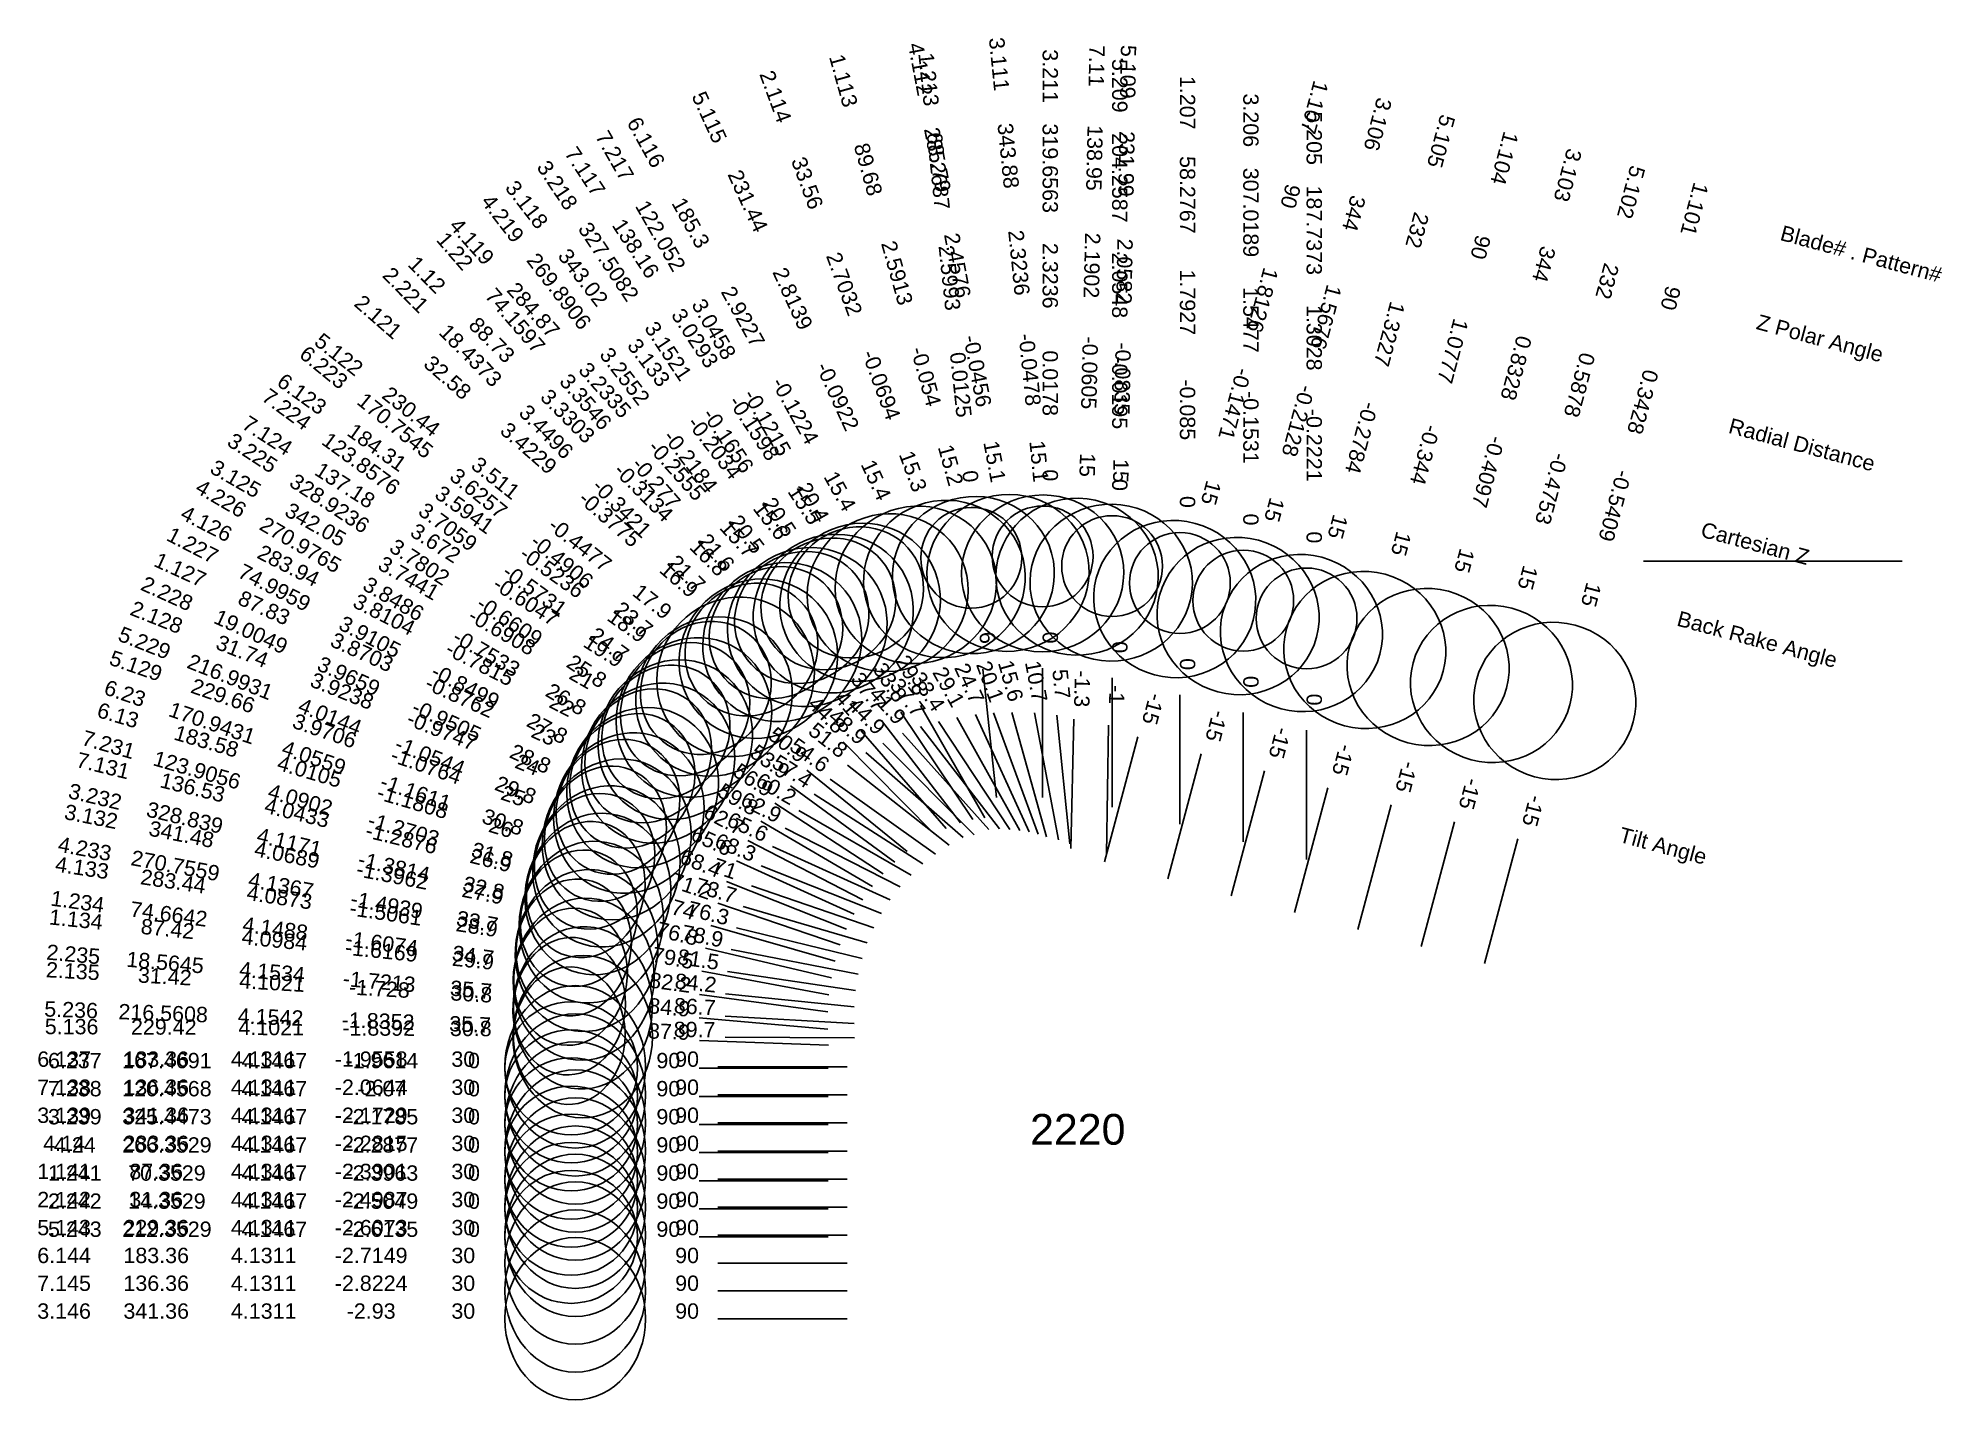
# Model space of a CAD drawing. Header units: inches. Extents: x 29.79 to 37.15, y 14.76 to 20.02.
import ezdxf
from ezdxf.enums import TextEntityAlignment as Align

# ---------------------------------------------------------------- set-up
doc = ezdxf.new("R2010")
doc.units = ezdxf.units.IN
doc.header["$MEASUREMENT"] = 0
for name, color, linetype, true_color in [('Blade_1', 30, 'Continuous', 0xff7f00), ('Blade_2', 7, 'Continuous', 0xcccc00), ('Blade_3', 7, 'Continuous', 0x00cc00), ('Blade_4', 7, 'Continuous', 0x00cccc), ('Blade_5', 7, 'Continuous', 0x0066cc), ('Blade_6', 190, 'Continuous', 0x7f00ff), ('Blade_7', 7, 'Continuous', 0xcc00cc)]:
    doc.layers.add(name, color=color, linetype=linetype, true_color=true_color)
doc.styles.get("Standard").update_dxf_attribs({"font": 'arial.ttf'})

msp = doc.modelspace()

# ---------------------------------------------------------------- linework, layer by layer
msp.add_line((36, 18), (37, 18))
at = {"layer": 'Blade_1'}
for p, q in [((33.4459, 17.5824), (33.4982, 17.0851)), ((34.2073, 17.4825), (34.2073, 16.9825)), ((33.5568, 17.4148), (33.691, 16.9331)), ((32.9754, 17.3428), (33.3032, 16.9652)), ((34.0447, 17.3202), (33.9152, 16.8372)), ((33.059, 17.296), (33.412, 16.9419)), ((34.7796, 17.1233), (34.6501, 16.6403)), ((32.5369, 16.9191), (32.9812, 16.6898)), ((32.6321, 16.8963), (33.0875, 16.69)), ((35.5145, 16.9264), (35.3851, 16.4434)), ((32.35, 16.3244), (32.8454, 16.2566)), ((32.4502, 16.3269), (32.9476, 16.276)), ((32.4204, 15.6099), (32.9204, 15.6099)), ((32.3478, 15.6037), (32.8478, 15.6037))]:
    msp.add_line(p, q, dxfattribs=at)
for centre, major_axis, ratio in [((33.4087, 17.946), (0.3025, 0.0843), 0.965006), ((33.4007, 18.0125), (0.1939, 0.0204), 1), ((34.1874, 17.8529), (0.3033, -0.0813), 0.965926), ((34.2073, 17.915), (0.195, 0), 1), ((32.6697, 17.6866), (0.2224, 0.2217), 0.957471), ((32.6454, 17.723), (0.2009, 0.1744), 0.929899), ((34.9223, 17.656), (0.3033, -0.0813), 0.965926), ((35.6572, 17.4591), (0.3033, -0.0813), 0.965926), ((32.1297, 17.1238), (0.1296, 0.286), 0.920681), ((32.0895, 17.1501), (0.122, 0.2364), 0.884757), ((31.9016, 16.3831), (0.032, 0.3124), 0.867177), ((31.8512, 16.3926), (0.036, 0.2635), 0.821983), ((31.8689, 15.6099), (0, 0.314), 0.866025), ((31.8533, 15.6037), (0, 0.257), 1)]:
    msp.add_ellipse(centre, major_axis=major_axis, ratio=ratio, dxfattribs=at)
at = {"layer": 'Blade_2'}
for p, q in [((33.4868, 17.4129), (33.659, 16.9435)), ((32.9049, 17.3003), (33.2569, 16.9452)), ((32.9927, 17.2599), (33.3694, 16.9312)), ((32.4925, 16.8411), (32.9476, 16.6342)), ((32.5887, 16.8216), (33.0534, 16.637)), ((32.3481, 16.234), (32.8461, 16.1897)), ((32.4485, 16.2406), (32.9477, 16.2121)), ((32.3478, 15.4951), (32.8478, 15.4951)), ((32.4204, 15.5013), (32.9204, 15.5013))]:
    msp.add_line(p, q, dxfattribs=at)
for centre, major_axis, ratio in [((33.2968, 17.9306), (0.2948, 0.1082), 0.964672), ((32.5771, 17.6225), (0.2064, 0.2366), 0.957011), ((32.5504, 17.6579), (0.1889, 0.1873), 0.929453), ((32.0762, 17.0253), (0.116, 0.2918), 0.913741), ((32.0341, 17.0495), (0.1101, 0.2422), 0.87646), ((31.8979, 16.272), (0.0179, 0.3135), 0.858636), ((31.8466, 16.2787), (0.0236, 0.265), 0.812163), ((31.8689, 15.5013), (0, 0.314), 0.866025), ((31.8533, 15.4951), (0, 0.257), 1)]:
    msp.add_ellipse(centre, major_axis=major_axis, ratio=ratio, dxfattribs=at)
at = {"layer": 'Blade_3'}
for p, q in [((33.6764, 17.5853), (33.6764, 17.0853)), ((33.1279, 17.416), (33.406, 17.0004)), ((33.7315, 17.4035), (33.7815, 16.906)), ((34.4523, 17.4144), (34.4523, 16.9144)), ((33.2042, 17.3602), (33.51, 16.9646)), ((34.2897, 17.2545), (34.1602, 16.7715)), ((32.6414, 17.0639), (33.0601, 16.7906)), ((32.7343, 17.0348), (33.168, 16.7859)), ((35.0245, 17.0576), (34.895, 16.5746)), ((32.373, 16.5032), (32.8597, 16.3886)), ((32.4724, 16.498), (32.9631, 16.4022)), ((32.3478, 15.8215), (32.8478, 15.8215)), ((32.4204, 15.8271), (32.9204, 15.8271)), ((32.4204, 15.07), (32.9204, 15.07))]:
    msp.add_line(p, q, dxfattribs=at)
for centre, major_axis, ratio in [((33.6764, 17.9522), (0.3124, 0.0314), 0.965599), ((33.6764, 18.0178), (0.195, 0), 1), ((32.867, 17.7966), (0.2484, 0.192), 0.963027), ((32.8479, 17.8344), (0.2211, 0.1479), 0.936873), ((34.4324, 17.7872), (0.3033, -0.0813), 0.965926), ((34.4523, 17.8469), (0.195, 0), 1), ((35.1672, 17.5903), (0.3033, -0.0813), 0.965926), ((32.2559, 17.3092), (0.1563, 0.2724), 0.933836), ((32.2198, 17.3391), (0.1454, 0.2227), 0.90066), ((31.9311, 16.6038), (0.0602, 0.3082), 0.883606), ((31.8829, 16.6186), (0.061, 0.2589), 0.841004), ((31.8689, 15.8271), (0, 0.314), 0.866025), ((31.8533, 15.8215), (0, 0.257), 1), ((31.8689, 15.07), (0, 0.314), 0.866025)]:
    msp.add_ellipse(centre, major_axis=major_axis, ratio=ratio, dxfattribs=at)
at = {"layer": 'Blade_4'}
for p, q in [((33.0528, 17.3833), (33.3586, 16.9877)), ((33.645, 17.4125), (33.738, 16.9213)), ((33.1346, 17.3338), (33.4683, 16.9615)), ((32.5866, 16.9935), (33.0188, 16.742)), ((32.6806, 16.9674), (33.1258, 16.7398)), ((32.3583, 16.4142), (32.8499, 16.3229)), ((32.4582, 16.4128), (32.9528, 16.3393)), ((32.3478, 15.7123), (32.8478, 15.7123)), ((32.4204, 15.7185), (32.9204, 15.7185))]:
    msp.add_line(p, q, dxfattribs=at)
for centre, major_axis, ratio in [((33.5424, 17.9544), (0.3085, 0.0584), 0.965332), ((32.7665, 17.7445), (0.2338, 0.2096), 0.96258), ((32.7448, 17.7816), (0.2104, 0.1627), 0.936438), ((32.1896, 17.2185), (0.1429, 0.2796), 0.927375), ((32.1514, 17.2467), (0.1338, 0.2299), 0.89282), ((31.9127, 16.4939), (0.0462, 0.3106), 0.875514), ((31.8633, 16.5061), (0.0486, 0.2615), 0.83161), ((31.8689, 15.7185), (0, 0.314), 0.866025), ((31.8533, 15.7123), (0, 0.257), 1)]:
    msp.add_ellipse(centre, major_axis=major_axis, ratio=ratio, dxfattribs=at)
at = {"layer": 'Blade_5'}
for p, q in [((33.9452, 17.548), (33.9452, 17.048)), ((33.4163, 17.4066), (33.625, 16.9523)), ((33.9319, 17.3651), (33.9229, 16.8652)), ((34.6972, 17.3454), (34.6972, 16.8454)), ((32.9221, 17.2109), (33.3148, 16.9014)), ((34.5346, 17.1889), (34.4051, 16.7059)), ((35.2695, 16.992), (35.1401, 16.509)), ((32.4537, 16.7602), (32.9185, 16.576)), ((32.5509, 16.7441), (33.0236, 16.5813)), ((32.349, 16.1464), (32.8486, 16.1282)), ((32.4494, 16.1582), (32.9494, 16.1559)), ((32.4204, 15.3927), (32.9204, 15.3927)), ((32.3478, 15.3865), (32.8478, 15.3865))]:
    msp.add_line(p, q, dxfattribs=at)
for centre, major_axis, ratio in [((33.1861, 17.9078), (0.2853, 0.1311), 0.964295), ((33.9418, 17.9165), (0.3139, -0.0057), 0.965905), ((33.9452, 17.9805), (0.195, 0), 1), ((34.6773, 17.7216), (0.3033, -0.0813), 0.965926), ((34.6972, 17.7779), (0.195, 0), 1), ((32.489, 17.5523), (0.1944, 0.2466), 0.951626), ((35.4122, 17.5247), (0.3033, -0.0813), 0.965926), ((32.0294, 16.9236), (0.1022, 0.2969), 0.90656), ((31.9856, 16.9456), (0.098, 0.2473), 0.867932), ((31.8458, 16.1648), (0.0097, 0.2658), 0.812163), ((31.8979, 16.1608), (0.0015, 0.314), 0.858636), ((31.8689, 15.3927), (0, 0.314), 0.866025), ((31.8533, 15.3865), (0, 0.257), 1)]:
    msp.add_ellipse(centre, major_axis=major_axis, ratio=ratio, dxfattribs=at)
at = {"layer": 'Blade_6'}
for p, q in [((33.3452, 17.3956), (33.5881, 16.9585)), ((32.765, 17.1918), (33.1529, 16.8763)), ((32.8553, 17.1568), (33.2628, 16.867)), ((32.4207, 16.6766), (32.894, 16.5155)), ((32.5187, 16.6641), (32.9985, 16.5235)), ((32.3478, 16.0386), (32.8478, 16.0386)), ((32.4204, 16.0442), (32.9204, 16.0442)), ((32.4204, 15.2851), (32.9204, 15.2851))]:
    msp.add_line(p, q, dxfattribs=at)
for centre, major_axis, ratio in [((33.0773, 17.8776), (0.2745, 0.1525), 0.963902), ((32.4059, 17.4764), (0.182, 0.2559), 0.945967), ((32.3743, 17.5094), (0.1678, 0.2064), 0.915579), ((31.9895, 16.8192), (0.0883, 0.3013), 0.899141), ((31.9441, 16.8389), (0.0857, 0.2518), 0.859178), ((31.8689, 16.0442), (0, 0.314), 0.866025), ((31.8533, 16.0386), (0, 0.257), 1), ((31.8689, 15.2851), (0, 0.314), 0.866025)]:
    msp.add_ellipse(centre, major_axis=major_axis, ratio=ratio, dxfattribs=at)
at = {"layer": 'Blade_7'}
for p, q in [((33.2043, 17.4415), (33.4526, 17.0075)), ((33.2743, 17.3798), (33.5496, 16.9624)), ((33.797, 17.3881), (33.7853, 16.8883)), ((32.701, 17.1303), (33.105, 16.8357)), ((32.7926, 17.0981), (33.2138, 16.8287)), ((32.3937, 16.5908), (32.8743, 16.4529)), ((32.4925, 16.5819), (32.9783, 16.4636)), ((32.3478, 15.93), (32.8478, 15.93)), ((32.4204, 15.9356), (32.9204, 15.9356)), ((32.4204, 15.1776), (32.9204, 15.1776))]:
    msp.add_line(p, q, dxfattribs=at)
for centre, major_axis, ratio in [((32.9707, 17.8402), (0.2621, 0.1729), 0.963478), ((33.8098, 17.9395), (0.3139, -0.0073), 0.965793), ((32.9542, 17.8785), (0.2309, 0.1321), 0.937311), ((32.328, 17.3953), (0.1692, 0.2645), 0.940024), ((32.2941, 17.4269), (0.1567, 0.2149), 0.908237), ((31.9567, 16.7124), (0.0743, 0.3051), 0.891489), ((31.9098, 16.7297), (0.0734, 0.2557), 0.850201), ((31.8689, 15.9356), (0, 0.314), 0.866025), ((31.8533, 15.93), (0, 0.257), 1), ((31.8689, 15.1776), (0, 0.314), 0.866025)]:
    msp.add_ellipse(centre, major_axis=major_axis, ratio=ratio, dxfattribs=at)

# ---------------------------------------------------------------- texts
for s, height, p in [('Blade# . Pattern#', 0.059375, (36.5324, 19.2708)), ('Z Polar Angle', 0.059375, (36.4402, 18.9267)), ('Radial Distance', 0.059375, (36.3326, 18.5252)), ('Cartesian Z', 0.059375, (36.2251, 18.1238)), ('Back Rake Angle', 0.059375, (36.1329, 17.7797)), ('Tilt Angle', 0.05937, (35.9089, 16.9436))]:
    msp.add_text(s, height=height, rotation=345).set_placement(p, align=Align.MIDDLE_LEFT)
msp.add_text('2220', height=0.11875).set_placement((33.8125, 15.8025), align=Align.MIDDLE_CENTER)
at = {"layer": 'Blade_1'}
for s, height, rotation, p in [('1.113', 0.05937, 285.57524, (32.878, 19.8499)), ('1.213', 0.05937, 276, (33.2065, 19.8598)), ('1.207', 0.05937, 270, (34.2073, 19.7725)), ('1.107', 0.05937, 255, (34.699, 19.7621)), ('1.104', 0.05937, 255, (35.4339, 19.5652)), ('89.68', 0.05937, 285.57524, (32.9736, 19.5068)), ('68.2687', 0.05937, 276, (33.2438, 19.5055)), ('58.2767', 0.05937, 270, (34.2073, 19.4162)), ('90', 0.05937, 255, (34.6067, 19.4179)), ('1.101', 0.05937, 255, (36.1688, 19.3683)), ('1.22', 0.05937, 310.95792, (31.3812, 19.1794)), ('2.5913', 0.05937, 285.57524, (33.0852, 19.1064)), ('2.5993', 0.05937, 276, (33.2872, 19.0922)), ('90', 0.05937, 255, (35.3416, 19.221)), ('1.12', 0.05937, 314.90814, (31.2743, 19.0864)), ('1.7927', 0.05937, 270, (34.2073, 19.0006)), ('1.8126', 0.05937, 255, (34.4992, 19.0165)), ('74.1597', 0.05937, 310.95792, (31.6148, 18.9103)), ('90', 0.05937, 255, (36.0766, 19.0241)), ('88.73', 0.05937, 314.90814, (31.5258, 18.8341)), ('1.0777', 0.05937, 255, (35.2341, 18.8196)), ('-0.054', 0.05937, 285.57524, (33.1968, 18.706)), ('0.0125', 0.05937, 276, (33.3307, 18.6788)), ('3.3546', 0.05937, 310.95792, (31.8872, 18.5965)), ('-0.1471', 0.05937, 255, (34.3916, 18.615)), ('0.3428', 0.05937, 255, (35.969, 18.6227)), ('3.3303', 0.05937, 314.90814, (31.8193, 18.5398)), ('-0.085', 0.05937, 270, (34.2073, 18.585)), ('-0.344', 0.05937, 255, (35.1265, 18.4181)), ('15.2', 0.05937, 285.57524, (33.2925, 18.3629)), ('-0.3134', 0.05937, 314.90814, (32.1127, 18.2454)), ('-0.277', 0.05937, 310.95792, (32.1597, 18.2826)), ('0', 0.0594, 276, (33.3679, 18.3245)), ('-0.5409', 0.05937, 255, (35.8614, 18.2212)), ('15', 0.05937, 255, (34.2994, 18.2709)), ('0', 0.0594, 270, (34.2073, 18.2287)), ('1.227', 0.05937, 332.69569, (30.3759, 18.0347)), ('15', 0.05937, 255, (35.0343, 18.074)), ('16.8', 0.05937, 314.90814, (32.3642, 17.9931)), ('21.6', 0.05937, 310.95792, (32.3932, 18.0136)), ('1.127', 0.05937, 335.63244, (30.3293, 17.9393)), ('74.9959', 0.05937, 332.69569, (30.6924, 17.8713)), ('15', 0.05937, 255, (35.7692, 17.8771)), ('87.83', 0.05937, 335.63244, (30.6538, 17.7923)), ('3.9105', 0.05937, 332.69569, (31.0617, 17.6807)), ('3.8703', 0.05937, 335.63244, (31.0324, 17.6208)), ('6', 0.0594, 276, (33.4335, 17.7005)), ('15.6', 0.05937, 285.57524, (33.5249, 17.5291)), ('0', 0.0594, 270, (34.2073, 17.6012)), ('-0.8762', 0.05937, 335.63244, (31.411, 17.4493)), ('-0.8499', 0.05937, 332.69569, (31.431, 17.49)), ('41', 0.05937, 310.95792, (32.8976, 17.4324)), ('44.9', 0.05937, 314.90814, (32.9752, 17.3801)), ('-15', 0.05937, 255, (34.0754, 17.4349)), ('27.8', 0.05937, 332.69569, (31.7476, 17.3266)), ('23', 0.05937, 335.63244, (31.7355, 17.3023)), ('-15', 0.05937, 255, (34.8103, 17.238)), ('-15', 0.05937, 255, (35.5452, 17.0411)), ('62.7', 0.05937, 332.69569, (32.4314, 16.9736)), ('65.6', 0.05937, 335.63244, (32.5239, 16.9452)), ('1.234', 0.05937, 352.21357, (29.9405, 16.6539)), ('1.134', 0.05937, 354.15348, (29.9354, 16.5844)), ('74.6642', 0.05937, 352.21357, (30.2934, 16.6056)), ('87.42', 0.05937, 354.15348, (30.2898, 16.5481)), ('4.0984', 0.05937, 354.15348, (30.7032, 16.5058)), ('4.1488', 0.05937, 352.21357, (30.7052, 16.5493)), ('-1.6169', 0.05937, 354.15348, (31.1167, 16.4635)), ('-1.6074', 0.05937, 352.21357, (31.117, 16.493)), ('29.9', 0.05937, 354.15348, (31.4711, 16.4272)), ('34.7', 0.05937, 352.21357, (31.47, 16.4447)), ('82.2', 0.05937, 352.21357, (32.2324, 16.3405)), ('84.2', 0.05937, 354.15348, (32.3321, 16.339)), ('1.141', 0.05937, 359.99999, (29.8924, 15.6099)), ('1.241', 0.05937, 359.99999, (29.9338, 15.6037)), ('70.3529', 0.05937, 359.99999, (30.29, 15.6037)), ('87.36', 0.05937, 359.99999, (30.2486, 15.6099)), ('4.1311', 0.05937, 359.99999, (30.6643, 15.6099)), ('4.1467', 0.05937, 359.99999, (30.7057, 15.6037)), ('-2.3901', 0.05937, 359.99999, (31.0799, 15.6099)), ('-2.3963', 0.05937, 359.99999, (31.1213, 15.6037)), ('30', 0.05937, 359.99999, (31.4361, 15.6099)), ('0', 0.0594, 359.99999, (31.4775, 15.6037)), ('90', 0.05937, 359.99999, (32.229, 15.6037)), ('90', 0.05937, 359.99999, (32.3016, 15.6099))]:
    msp.add_text(s, height=height, rotation=rotation, dxfattribs=at).set_placement(p, align=Align.CENTER)
at = {"layer": 'Blade_2'}
for s, height, rotation, p in [('2.114', 0.05937, 290.14891, (32.616, 19.7861)), ('33.56', 0.05937, 290.14891, (32.7387, 19.4517)), ('2.7032', 0.05937, 290.14891, (32.8818, 19.0615)), ('2.221', 0.05937, 314.7502, (31.1927, 19.0275)), ('2.121', 0.05937, 318.89627, (31.0878, 18.9219)), ('18.4373', 0.05937, 314.7502, (31.4435, 18.7745)), ('32.58', 0.05937, 318.89627, (31.3562, 18.6877)), ('-0.0694', 0.05937, 290.14891, (33.025, 18.6713)), ('3.4496', 0.05937, 314.7502, (31.7361, 18.4793)), ('3.4229', 0.05937, 318.89627, (31.6694, 18.4144)), ('15.3', 0.05937, 290.14891, (33.1477, 18.3369)), ('-0.3421', 0.05937, 314.7502, (32.0287, 18.1841)), ('-0.3775', 0.05937, 318.89627, (31.9826, 18.1412)), ('16.9', 0.05937, 318.89627, (32.251, 17.907)), ('21.7', 0.05937, 314.7502, (32.2795, 17.9311)), ('2.228', 0.05937, 335.55549, (30.2785, 17.8475)), ('2.128', 0.05937, 338.32667, (30.2394, 17.7552)), ('19.0049', 0.05937, 335.55549, (30.6028, 17.7001)), ('31.74', 0.05937, 338.32667, (30.5705, 17.6237)), ('3.9659', 0.05937, 335.55549, (30.9811, 17.5281)), ('20.1', 0.05937, 290.14891, (33.4459, 17.5243)), ('3.9238', 0.05937, 338.32667, (30.9567, 17.4702)), ('-0.9505', 0.05937, 335.55549, (31.3595, 17.3561)), ('44.8', 0.05937, 314.7502, (32.8213, 17.3847)), ('-0.9747', 0.05937, 338.32667, (31.343, 17.3167)), ('48.9', 0.05937, 318.89627, (32.9032, 17.338)), ('28.8', 0.05937, 335.55549, (31.6838, 17.2087)), ('24', 0.05937, 338.32667, (31.674, 17.1851)), ('65.6', 0.05937, 335.55549, (32.3843, 16.8903)), ('68.3', 0.05937, 338.32667, (32.4783, 16.8655)), ('2.235', 0.05937, 354.91028, (29.9257, 16.4498)), ('2.135', 0.05937, 356.73241, (29.9246, 16.3847)), ('18.5645', 0.05937, 354.91028, (30.2805, 16.4182)), ('31.42', 0.05937, 356.73241, (30.2803, 16.3643)), ('4.1534', 0.05937, 354.91028, (30.6945, 16.3813)), ('4.1021', 0.05937, 356.73241, (30.6952, 16.3407)), ('-1.7213', 0.05937, 354.91028, (31.1085, 16.3444)), ('-1.728', 0.05937, 356.73241, (31.1102, 16.317)), ('35.7', 0.05937, 354.91028, (31.4634, 16.3128)), ('30.8', 0.05937, 356.73241, (31.4658, 16.2967)), ('84.9', 0.05937, 354.91028, (32.2298, 16.2446)), ('86.7', 0.05937, 356.73241, (32.3299, 16.2473)), ('2.142', 0.05937, 359.99999, (29.8924, 15.5013)), ('2.242', 0.05937, 359.99999, (29.9338, 15.4951)), ('14.3529', 0.05937, 359.99999, (30.29, 15.4951)), ('31.36', 0.05937, 359.99999, (30.2486, 15.5013)), ('4.1311', 0.05937, 359.99999, (30.6643, 15.5013)), ('4.1467', 0.05937, 359.99999, (30.7057, 15.4951)), ('-2.4987', 0.05937, 359.99999, (31.0799, 15.5013)), ('-2.5049', 0.05937, 359.99999, (31.1213, 15.4951)), ('30', 0.05937, 359.99999, (31.4361, 15.5013)), ('0', 0.0594, 359.99999, (31.4775, 15.4951)), ('90', 0.05937, 359.99999, (32.229, 15.4951)), ('90', 0.05937, 359.99999, (32.3016, 15.5013))]:
    msp.add_text(s, height=height, rotation=rotation, dxfattribs=at).set_placement(p, align=Align.CENTER)
at = {"layer": 'Blade_3'}
for s, height, rotation, p in [('3.111', 0.05937, 275.73895, (33.4788, 19.9188)), ('3.211', 0.05937, 270, (33.6764, 19.8753)), ('3.206', 0.05937, 270, (34.4523, 19.7044)), ('3.106', 0.05937, 255, (34.944, 19.6964)), ('343.88', 0.05937, 275.73895, (33.5144, 19.5643)), ('319.6563', 0.05937, 270, (33.6764, 19.5191)), ('3.103', 0.05937, 255, (35.6788, 19.4995)), ('3.218', 0.05937, 303.79092, (31.7753, 19.4371)), ('307.0189', 0.05937, 270, (34.4523, 19.3481)), ('3.118', 0.05937, 307.69973, (31.6583, 19.3604)), ('344', 0.05937, 255, (34.8517, 19.3522)), ('327.5082', 0.05937, 303.79092, (31.9735, 19.1411)), ('2.3236', 0.05937, 275.73895, (33.5559, 19.1508)), ('2.3236', 0.05937, 270, (33.6764, 19.1034)), ('344', 0.05937, 255, (35.5865, 19.1553)), ('343.02', 0.05937, 307.69973, (31.8762, 19.0786)), ('1.5477', 0.05937, 270, (34.4523, 18.9325)), ('1.5676', 0.05937, 255, (34.7442, 18.9508)), ('3.1521', 0.05937, 303.79092, (32.2046, 18.7956)), ('3.133', 0.05937, 307.69973, (32.1303, 18.7497)), ('-0.0478', 0.05937, 275.73895, (33.5975, 18.7372)), ('0.8328', 0.05937, 255, (35.479, 18.7539)), ('0.0178', 0.05937, 270, (33.6764, 18.6878)), ('-0.1531', 0.05937, 270, (34.4523, 18.5169)), ('-0.2128', 0.05937, 255, (34.6366, 18.5493)), ('-0.1656', 0.05937, 303.79092, (32.4358, 18.4502)), ('3.225', 0.05937, 326.86428, (30.6049, 18.3933)), ('-0.2034', 0.05937, 307.69973, (32.3845, 18.4208)), ('15.1', 0.05937, 275.73895, (33.6331, 18.3828)), ('-0.4097', 0.05937, 255, (35.3714, 18.3524)), ('3.125', 0.05937, 330.15727, (30.5415, 18.2927)), ('328.9236', 0.05937, 326.86428, (30.9032, 18.1985)), ('0', 0.0594, 270, (33.6764, 18.3316)), ('342.05', 0.05937, 330.15727, (30.8505, 18.1155)), ('15.6', 0.05937, 307.69973, (32.6024, 18.139)), ('20.5', 0.05937, 303.79092, (32.6339, 18.1542)), ('15', 0.05937, 255, (34.5444, 18.2052)), ('0', 0.0594, 270, (34.4523, 18.1606)), ('3.7802', 0.05937, 326.86428, (31.2513, 17.9713)), ('15', 0.05937, 255, (35.2792, 18.0083)), ('3.7441', 0.05937, 330.15727, (31.211, 17.9086)), ('-0.6609', 0.05937, 326.86428, (31.5993, 17.7441)), ('-0.6908', 0.05937, 330.15727, (31.5715, 17.7018)), ('0', 0.0594, 270, (33.6764, 17.7041)), ('25.8', 0.05937, 326.86428, (31.8976, 17.5494)), ('33.8', 0.05937, 303.79092, (33.0619, 17.5146)), ('21', 0.05937, 330.15727, (31.8805, 17.5245)), ('37.7', 0.05937, 307.69973, (33.1316, 17.4542)), ('5.7', 0.05937, 275.73895, (33.7197, 17.5216)), ('0', 0.0594, 270, (34.4523, 17.5331)), ('-15', 0.05937, 255, (34.3204, 17.3692)), ('56.9', 0.05937, 326.86428, (32.542, 17.1288)), ('60.2', 0.05937, 330.15727, (32.6313, 17.0939)), ('-15', 0.05937, 255, (35.0552, 17.1723)), ('3.232', 0.05937, 346.75299, (30.0057, 17.0605)), ('3.132', 0.05937, 348.94402, (29.9913, 16.9828)), ('328.839', 0.05937, 346.75299, (30.3525, 16.9789)), ('341.48', 0.05937, 348.94402, (30.3409, 16.9145)), ('4.1171', 0.05937, 346.75299, (30.757, 16.8836)), ('4.0689', 0.05937, 348.94402, (30.7488, 16.8348)), ('-1.3814', 0.05937, 346.75299, (31.1616, 16.7884)), ('-1.3962', 0.05937, 348.94402, (31.1567, 16.7551)), ('27.9', 0.05937, 348.94402, (31.5064, 16.6868)), ('32.8', 0.05937, 346.75299, (31.5084, 16.7068)), ('76.8', 0.05937, 346.75299, (32.2574, 16.5304)), ('78.9', 0.05937, 348.94402, (32.3558, 16.5208)), ('3.139', 0.05937, 359.99999, (29.8924, 15.8271)), ('3.239', 0.05937, 359.99999, (29.9338, 15.8215)), ('325.4473', 0.05937, 359.99999, (30.29, 15.8215)), ('341.36', 0.05937, 359.99999, (30.2486, 15.8271)), ('4.1311', 0.05937, 359.99999, (30.6643, 15.8271)), ('4.1467', 0.05937, 359.99999, (30.7057, 15.8215)), ('-2.1729', 0.05937, 359.99999, (31.0799, 15.8271)), ('-2.1785', 0.05937, 359.99999, (31.1213, 15.8215)), ('30', 0.05937, 359.99999, (31.4361, 15.8271)), ('0', 0.0594, 359.99999, (31.4775, 15.8215)), ('90', 0.05937, 359.99999, (32.229, 15.8215)), ('90', 0.05937, 359.99999, (32.3016, 15.8271)), ('3.146', 0.05937, 359.99999, (29.8924, 15.07)), ('341.36', 0.05937, 359.99999, (30.2486, 15.07)), ('4.1311', 0.05937, 359.99999, (30.6643, 15.07)), ('-2.93', 0.05937, 359.99999, (31.0799, 15.07)), ('30', 0.05937, 359.99999, (31.4361, 15.07)), ('90', 0.05937, 359.99999, (32.3016, 15.07))]:
    msp.add_text(s, height=height, rotation=rotation, dxfattribs=at).set_placement(p, align=Align.CENTER)
at = {"layer": 'Blade_4'}
for s, height, rotation, p in [('4.112', 0.05937, 280.72213, (33.1747, 19.8964)), ('285.79', 0.05937, 280.72213, (33.241, 19.5464)), ('4.219', 0.05937, 307.71099, (31.5652, 19.3072)), ('4.119', 0.05937, 311.86968, (31.4473, 19.2163)), ('2.4576', 0.05937, 280.72213, (33.3183, 19.138)), ('269.8906', 0.05937, 307.71099, (31.7831, 19.0254)), ('284.87', 0.05937, 311.86968, (31.6851, 18.951)), ('-0.0456', 0.05937, 280.72213, (33.3956, 18.7296)), ('3.2552', 0.05937, 307.71099, (32.0373, 18.6966)), ('3.2335', 0.05937, 311.86968, (31.9625, 18.6415)), ('-0.2184', 0.05937, 307.71099, (32.2915, 18.3678)), ('-0.2555', 0.05937, 311.86968, (32.2399, 18.332)), ('15.1', 0.05937, 280.72213, (33.4619, 18.3796)), ('4.226', 0.05937, 329.8071, (30.4845, 18.2166)), ('4.126', 0.05937, 332.91898, (30.4298, 18.1183)), ('270.9765', 0.05937, 329.8071, (30.7924, 18.0374)), ('15.7', 0.05937, 311.86968, (32.4777, 18.0668)), ('20.5', 0.05937, 307.71099, (32.5094, 18.086)), ('283.94', 0.05937, 332.91898, (30.747, 17.9561)), ('3.8486', 0.05937, 329.8071, (31.1517, 17.8284)), ('3.8104', 0.05937, 332.91898, (31.117, 17.7669)), ('-0.7815', 0.05937, 332.91898, (31.4871, 17.5777)), ('-0.7533', 0.05937, 329.8071, (31.5109, 17.6194)), ('10.7', 0.05937, 280.72213, (33.6229, 17.5292)), ('26.8', 0.05937, 329.8071, (31.8188, 17.4402)), ('37.7', 0.05937, 307.71099, (32.9801, 17.4772)), ('22', 0.05937, 332.91898, (31.8043, 17.4155)), ('41.9', 0.05937, 311.86968, (33.0553, 17.4222)), ('59.8', 0.05937, 329.8071, (32.4839, 17.0532)), ('62.9', 0.05937, 332.91898, (32.5749, 17.0215)), ('4.233', 0.05937, 349.48318, (29.9672, 16.8581)), ('270.7559', 0.05937, 349.48318, (30.3174, 16.7931)), ('4.133', 0.05937, 351.54433, (29.9577, 16.7845)), ('283.44', 0.05937, 351.54433, (30.31, 16.7321)), ('4.1367', 0.05937, 349.48318, (30.7261, 16.7172)), ('4.0873', 0.05937, 351.54433, (30.7212, 16.671)), ('-1.4939', 0.05937, 349.48318, (31.1347, 16.6413)), ('-1.5061', 0.05937, 351.54433, (31.1323, 16.6099)), ('33.7', 0.05937, 349.48318, (31.485, 16.5763)), ('28.9', 0.05937, 351.54433, (31.4846, 16.5575)), ('79.5', 0.05937, 349.48318, (32.2416, 16.4359)), ('81.5', 0.05937, 351.54433, (32.3407, 16.4303)), ('4.14', 0.05937, 359.99999, (29.8924, 15.7185)), ('4.24', 0.05937, 359.99999, (29.9338, 15.7123)), ('266.3529', 0.05937, 359.99999, (30.29, 15.7123)), ('283.36', 0.05937, 359.99999, (30.2486, 15.7185)), ('4.1311', 0.05937, 359.99999, (30.6643, 15.7185)), ('4.1467', 0.05937, 359.99999, (30.7057, 15.7123)), ('-2.2815', 0.05937, 359.99999, (31.0799, 15.7185)), ('-2.2877', 0.05937, 359.99999, (31.1213, 15.7123)), ('30', 0.05937, 359.99999, (31.4361, 15.7185)), ('0', 0.0594, 359.99999, (31.4775, 15.7123)), ('90', 0.05937, 359.99999, (32.229, 15.7123)), ('90', 0.05937, 359.99999, (32.3016, 15.7185))]:
    msp.add_text(s, height=height, rotation=rotation, dxfattribs=at).set_placement(p, align=Align.CENTER)
at = {"layer": 'Blade_5'}
for s, height, rotation, p in [('5.109', 0.05937, 268.96791, (33.9774, 19.8927)), ('5.209', 0.05937, 270, (33.9452, 19.838)), ('5.115', 0.05937, 294.67, (32.3611, 19.7039)), ('5.205', 0.05937, 270, (34.6972, 19.6354)), ('231.99', 0.05937, 268.96791, (33.971, 19.5365)), ('5.105', 0.05937, 255, (35.1889, 19.6308)), ('204.2587', 0.05937, 270, (33.9452, 19.4817)), ('231.44', 0.05937, 294.67, (32.5098, 19.3802)), ('5.102', 0.05937, 255, (35.9238, 19.4339)), ('187.7373', 0.05937, 270, (34.6972, 19.2791)), ('232', 0.05937, 255, (35.0966, 19.2866)), ('2.0582', 0.05937, 268.96791, (33.9635, 19.1209)), ('2.0548', 0.05937, 270, (33.9452, 19.0661)), ('232', 0.05937, 255, (35.8315, 19.0897)), ('2.8139', 0.05937, 294.67, (32.6833, 19.0025)), ('1.3227', 0.05937, 255, (34.9891, 18.8852)), ('1.3028', 0.05937, 270, (34.6972, 18.8635)), ('5.122', 0.05937, 321.75661, (30.9367, 18.7758)), ('-0.0195', 0.05937, 270, (33.9452, 18.6505)), ('-0.0835', 0.05937, 268.96791, (33.956, 18.7054)), ('0.5878', 0.05937, 255, (35.724, 18.6883)), ('-0.0922', 0.05937, 294.67, (32.8568, 18.6248)), ('230.44', 0.05937, 321.75661, (31.2165, 18.5552)), ('-0.2221', 0.05937, 270, (34.6972, 18.4479)), ('-0.2784', 0.05937, 255, (34.8815, 18.4837)), ('-0.4753', 0.05937, 255, (35.6164, 18.2868)), ('3.511', 0.05937, 321.75661, (31.5429, 18.298)), ('15.4', 0.05937, 294.67, (33.0055, 18.3011)), ('15', 0.05937, 268.96791, (33.9496, 18.3492)), ('0', 0.0594, 270, (33.9452, 18.2942)), ('-0.4477', 0.05937, 321.75661, (31.8693, 18.0407)), ('15', 0.05937, 255, (34.7893, 18.1396)), ('0', 0.0594, 270, (34.6972, 18.0916)), ('15', 0.05937, 255, (35.5242, 17.9427)), ('17.9', 0.05937, 321.75661, (32.1491, 17.8202)), ('5.229', 0.05937, 338.38906, (30.1926, 17.6559)), ('0', 0.0594, 270, (33.9452, 17.6667)), ('5.129', 0.05937, 341.00353, (30.1605, 17.567)), ('216.9931', 0.05937, 338.38906, (30.5239, 17.5247)), ('24.7', 0.05937, 294.67, (33.3667, 17.5145)), ('229.66', 0.05937, 341.00353, (30.4974, 17.451)), ('4.0144', 0.05937, 338.38906, (30.9103, 17.3716)), ('-1', 0.05937, 268.96791, (33.934, 17.4838)), ('0', 0.0594, 270, (34.6972, 17.4641)), ('3.9706', 0.05937, 341.00353, (30.8904, 17.3157)), ('51.8', 0.05937, 321.75661, (32.8289, 17.2844)), ('-1.0544', 0.05937, 338.38906, (31.2967, 17.2185)), ('-15', 0.05937, 255, (34.5653, 17.3036)), ('-1.0764', 0.05937, 341.00353, (31.2834, 17.1804)), ('29.8', 0.05937, 338.38906, (31.6279, 17.0873)), ('-15', 0.05937, 255, (35.3002, 17.1067)), ('25', 0.05937, 341.00353, (31.6202, 17.0645)), ('68.4', 0.05937, 338.38906, (32.3433, 16.8039)), ('71', 0.05937, 341.00353, (32.4386, 16.7827)), ('5.236', 0.05937, 357.91028, (29.9186, 16.2351)), ('216.5608', 0.05937, 357.91028, (30.2746, 16.2221)), ('5.136', 0.05937, 359.73241, (29.9214, 16.17)), ('229.42', 0.05937, 359.73241, (30.2777, 16.1684)), ('4.1542', 0.05937, 357.91028, (30.6899, 16.207)), ('4.1021', 0.05937, 359.73241, (30.6933, 16.1664)), ('-1.8352', 0.05937, 357.91028, (31.1053, 16.1918)), ('-1.8392', 0.05937, 359.73241, (31.1089, 16.1645)), ('35.7', 0.05937, 357.91028, (31.4613, 16.1788)), ('30.8', 0.05937, 359.73241, (31.4651, 16.1628)), ('87.9', 0.05937, 357.91028, (32.2303, 16.1508)), ('89.7', 0.05937, 359.73241, (32.3306, 16.1588)), ('5.143', 0.05937, 359.99999, (29.8924, 15.3927)), ('5.243', 0.05937, 359.99999, (29.9338, 15.3865)), ('212.3529', 0.05937, 359.99999, (30.29, 15.3865)), ('229.36', 0.05937, 359.99999, (30.2486, 15.3927)), ('4.1311', 0.05937, 359.99999, (30.6643, 15.3927)), ('4.1467', 0.05937, 359.99999, (30.7057, 15.3865)), ('-2.6073', 0.05937, 359.99999, (31.0799, 15.3927)), ('-2.6135', 0.05937, 359.99999, (31.1213, 15.3865)), ('30', 0.05937, 359.99999, (31.4361, 15.3927)), ('0', 0.0594, 359.99999, (31.4775, 15.3865)), ('90', 0.05937, 359.99999, (32.229, 15.3865)), ('90', 0.05937, 359.99999, (32.3016, 15.3927))]:
    msp.add_text(s, height=height, rotation=rotation, dxfattribs=at).set_placement(p, align=Align.CENTER)
at = {"layer": 'Blade_6'}
for s, height, rotation, p in [('6.116', 0.05937, 299.06491, (32.1171, 19.6052)), ('185.3', 0.05937, 299.06491, (32.2902, 19.2938)), ('2.9227', 0.05937, 299.06491, (32.4921, 18.9305)), ('6.223', 0.05937, 320.8868, (30.878, 18.726)), ('6.123', 0.05937, 324.57892, (30.7952, 18.6219)), ('170.7545', 0.05937, 320.8868, (31.1544, 18.5013)), ('-0.1224', 0.05937, 299.06491, (32.694, 18.5672)), ('184.31', 0.05937, 324.57892, (31.0855, 18.4155)), ('3.6257', 0.05937, 320.8868, (31.4769, 18.2391)), ('15.4', 0.05937, 299.06491, (32.8671, 18.2559)), ('3.5941', 0.05937, 324.57892, (31.4242, 18.1746)), ('-0.5236', 0.05937, 324.57892, (31.7629, 17.9337)), ('-0.4906', 0.05937, 320.8868, (31.7993, 17.9769)), ('23.7', 0.05937, 320.8868, (32.0758, 17.7521)), ('18.9', 0.05937, 324.57892, (32.0532, 17.7272)), ('6.23', 0.05937, 341.19862, (30.1185, 17.4604)), ('29.1', 0.05937, 299.06491, (33.2875, 17.4993)), ('6.13', 0.05937, 343.66456, (30.0928, 17.3751)), ('170.9431', 0.05937, 341.19862, (30.4557, 17.3456)), ('183.58', 0.05937, 343.66456, (30.4346, 17.2749)), ('50.9', 0.05937, 320.8868, (32.6728, 17.2667)), ('54.6', 0.05937, 324.57892, (32.7585, 17.2256)), ('4.0105', 0.05937, 343.66456, (30.8335, 17.158)), ('4.0559', 0.05937, 341.19862, (30.8492, 17.2117)), ('-1.1611', 0.05937, 341.19862, (31.2426, 17.0777)), ('-1.1808', 0.05937, 343.66456, (31.2323, 17.0411)), ('30.8', 0.05937, 341.19862, (31.5799, 16.9629)), ('26', 0.05937, 343.66456, (31.5742, 16.9409)), ('71.2', 0.05937, 341.19862, (32.3083, 16.7149)), ('73.7', 0.05937, 343.66456, (32.4048, 16.6975)), ('6.137', 0.05937, 359.99999, (29.8924, 16.0442)), ('6.237', 0.05937, 359.99999, (29.9338, 16.0386)), ('167.4691', 0.05937, 359.99999, (30.29, 16.0386)), ('183.36', 0.05937, 359.99999, (30.2486, 16.0442)), ('4.1311', 0.05937, 359.99999, (30.6643, 16.0442)), ('4.1467', 0.05937, 359.99999, (30.7057, 16.0386)), ('-1.9558', 0.05937, 359.99999, (31.0799, 16.0442)), ('-1.9614', 0.05937, 359.99999, (31.1213, 16.0386)), ('30', 0.05937, 359.99999, (31.4361, 16.0442)), ('0', 0.0594, 359.99999, (31.4775, 16.0386)), ('90', 0.05937, 359.99999, (32.229, 16.0386)), ('90', 0.05937, 359.99999, (32.3016, 16.0442)), ('6.144', 0.05937, 359.99999, (29.8924, 15.2851)), ('183.36', 0.05937, 359.99999, (30.2486, 15.2851)), ('4.1311', 0.05937, 359.99999, (30.6643, 15.2851)), ('-2.7149', 0.05937, 359.99999, (31.0799, 15.2851)), ('30', 0.05937, 359.99999, (31.4361, 15.2851)), ('90', 0.05937, 359.99999, (32.3016, 15.2851))]:
    msp.add_text(s, height=height, rotation=rotation, dxfattribs=at).set_placement(p, align=Align.CENTER)
at = {"layer": 'Blade_7'}
for s, height, rotation, p in [('7.11', 0.05937, 268.66584, (33.8558, 19.9155)), ('7.217', 0.05937, 299.78046, (31.9963, 19.5523)), ('138.95', 0.05937, 268.66584, (33.8475, 19.5593)), ('7.117', 0.05937, 303.4081, (31.8824, 19.4901)), ('122.052', 0.05937, 299.78046, (32.1733, 19.2431)), ('138.16', 0.05937, 303.4081, (32.0786, 19.1927)), ('2.1902', 0.05937, 268.66584, (33.8378, 19.1438)), ('3.0458', 0.05937, 299.78046, (32.3797, 18.8824)), ('3.0293', 0.05937, 303.4081, (32.3074, 18.8458)), ('-0.0605', 0.05937, 268.66584, (33.8282, 18.7283)), ('7.224', 0.05937, 323.90754, (30.7357, 18.563)), ('-0.1598', 0.05937, 303.4081, (32.5363, 18.4988)), ('-0.1215', 0.05937, 299.78046, (32.5862, 18.5216)), ('7.124', 0.05937, 327.39674, (30.6629, 18.4603)), ('123.8576', 0.05937, 323.90754, (31.0236, 18.3531)), ('15', 0.05937, 268.66584, (33.8199, 18.3721)), ('137.18', 0.05937, 327.39674, (30.9631, 18.2683)), ('15.5', 0.05937, 303.4081, (32.7324, 18.2014)), ('20.4', 0.05937, 299.78046, (32.7631, 18.2124)), ('3.7059', 0.05937, 323.90754, (31.3595, 18.1083)), ('3.672', 0.05937, 327.39674, (31.3132, 18.0444)), ('-0.5731', 0.05937, 323.90754, (31.6953, 17.8634)), ('-0.6047', 0.05937, 327.39674, (31.6633, 17.8204)), ('19.9', 0.05937, 327.39674, (31.9634, 17.6285)), ('24.7', 0.05937, 323.90754, (31.9832, 17.6536)), ('29.8', 0.05937, 299.78046, (33.1453, 17.5446)), ('33.4', 0.05937, 303.4081, (33.209, 17.479)), ('-1.3', 0.05937, 268.66584, (33.7997, 17.5069)), ('7.231', 0.05937, 343.98605, (30.0561, 17.2617)), ('7.131', 0.05937, 346.31103, (30.0363, 17.1801)), ('123.9056', 0.05937, 343.98605, (30.3985, 17.1634)), ('53.9', 0.05937, 323.90754, (32.605, 17.2002)), ('57.4', 0.05937, 327.39674, (32.6925, 17.1621)), ('136.53', 0.05937, 346.31103, (30.3825, 17.0958)), ('4.0902', 0.05937, 343.98605, (30.798, 17.0488)), ('4.0433', 0.05937, 346.31103, (30.7863, 16.9975)), ('-1.2703', 0.05937, 343.98605, (31.1975, 16.9341)), ('-1.2876', 0.05937, 346.31103, (31.1901, 16.8991)), ('26.9', 0.05937, 346.31103, (31.5362, 16.8148)), ('31.8', 0.05937, 343.98605, (31.54, 16.8358)), ('74', 0.05937, 343.98605, (32.2796, 16.6236)), ('76.3', 0.05937, 346.31103, (32.3771, 16.61)), ('7.138', 0.05937, 359.99999, (29.8924, 15.9356)), ('7.238', 0.05937, 359.99999, (29.9338, 15.93)), ('120.4568', 0.05937, 359.99999, (30.29, 15.93)), ('136.36', 0.05937, 359.99999, (30.2486, 15.9356)), ('4.1311', 0.05937, 359.99999, (30.6643, 15.9356)), ('4.1467', 0.05937, 359.99999, (30.7057, 15.93)), ('-2.0644', 0.05937, 359.99999, (31.0799, 15.9356)), ('-2.07', 0.05937, 359.99999, (31.1213, 15.93)), ('30', 0.05937, 359.99999, (31.4361, 15.9356)), ('0', 0.0594, 359.99999, (31.4775, 15.93)), ('90', 0.05937, 359.99999, (32.229, 15.93)), ('90', 0.05937, 359.99999, (32.3016, 15.9356)), ('7.145', 0.05937, 359.99999, (29.8924, 15.1776)), ('136.36', 0.05937, 359.99999, (30.2486, 15.1776)), ('4.1311', 0.05937, 359.99999, (30.6643, 15.1776)), ('-2.8224', 0.05937, 359.99999, (31.0799, 15.1776)), ('30', 0.05937, 359.99999, (31.4361, 15.1776)), ('90', 0.05937, 359.99999, (32.3016, 15.1776))]:
    msp.add_text(s, height=height, rotation=rotation, dxfattribs=at).set_placement(p, align=Align.CENTER)

doc.saveas('drawing.dxf')
